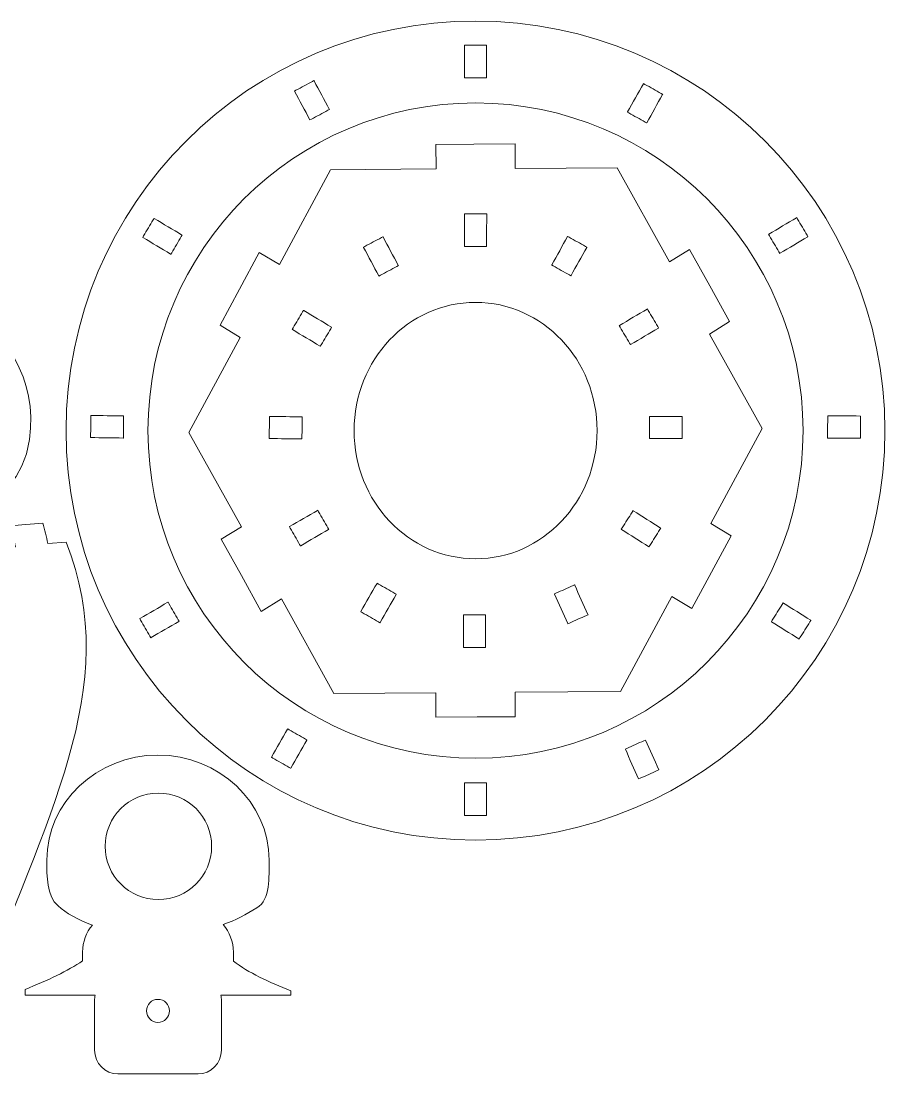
# Model space of a CAD drawing. Header units: millimetres. Extents: x -604 to -211, y 144 to 400.
# Drawn here: x -316.9 to -211.4, y 152.4 to 280.9 of the extents above; entities that cross this region are included whole.
import ezdxf

# ---------------------------------------------------------------- set-up
doc = ezdxf.new("R2010")
doc.units = ezdxf.units.MM
doc.header["$MEASUREMENT"] = 0
doc.layers.add('Layer 1', color=7, linetype='Continuous')

msp = doc.modelspace()

# ---------------------------------------------------------------- linework, layer by layer
at = {"layer": 'Layer 1', "color": 242, "lineweight": 20}
for centre, major_axis, ratio in [((-261.3887, 230.9229), (0, 50), 1), ((-261.3887, 230.9229), (0, 40), 1), ((-261.3831, 230.923), (0, 15.6544), 0.94807211)]:
    msp.add_ellipse(centre, major_axis=major_axis, ratio=ratio, dxfattribs=at)
at = {"layer": 'Layer 1', "color": 242, "lineweight": 9}
for centre, major_axis in [((-300.1196, 180.1669), (0, 6.5)), ((-300.1693, 160.0755), (0, 1.4041))]:
    msp.add_ellipse(centre, major_axis=major_axis, ratio=1, dxfattribs=at)
at = {"layer": 'Layer 1', "color": 242, "lineweight": 20}
for points, knots in [([(-260.2575, 273.9732), (-261.019, 273.977), (-261.7806, 273.9808), (-262.5422, 273.9846), (-262.5422, 273.9846), (-262.5422, 273.9846), (-262.7499, 273.9856), (-262.7499, 273.9856), (-262.7499, 273.9856), (-262.7499, 273.9856), (-262.7497, 274.015), (-262.7497, 274.015), (-262.7497, 274.015), (-262.7432, 275.3287), (-262.7367, 276.6424), (-262.7302, 277.9561), (-262.7302, 277.9561), (-262.7302, 277.9561), (-262.73, 277.9855), (-262.73, 277.9855), (-262.73, 277.9855), (-262.73, 277.9855), (-262.5223, 277.9844), (-262.5223, 277.9844), (-262.5223, 277.9844), (-261.7608, 277.9807), (-260.9992, 277.9769), (-260.2377, 277.9731), (-260.2377, 277.9731), (-260.2377, 277.9731), (-260.03, 277.9721), (-260.03, 277.9721), (-260.03, 277.9721), (-260.03, 277.9721), (-260.0301, 277.9427), (-260.0301, 277.9427), (-260.0301, 277.9427), (-260.0366, 276.629), (-260.0431, 275.3153), (-260.0497, 274.0016), (-260.0497, 274.0016), (-260.0497, 274.0016), (-260.0498, 273.9722), (-260.0498, 273.9722), (-260.0498, 273.9722), (-260.0498, 273.9722), (-260.2575, 273.9732), (-260.2575, 273.9732)], [0, 0, 0, 0, 0.07692308, 0.07692308, 0.07692308, 0.07692308, 0.15384615, 0.15384615, 0.15384615, 0.15384615, 0.23076923, 0.23076923, 0.23076923, 0.23076923, 0.30769231, 0.30769231, 0.30769231, 0.30769231, 0.38461538, 0.38461538, 0.38461538, 0.38461538, 0.46153846, 0.46153846, 0.46153846, 0.46153846, 0.53846154, 0.53846154, 0.53846154, 0.53846154, 0.61538462, 0.61538462, 0.61538462, 0.61538462, 0.69230769, 0.69230769, 0.69230769, 0.69230769, 0.76923077, 0.76923077, 0.76923077, 0.76923077, 0.84615385, 0.84615385, 0.84615385, 0.84615385, 1, 1, 1, 1]), ([(-343.0075, 270.1831), (-343.0075, 270.1831), (-339.0813, 273.6574), (-339.0813, 273.6574), (-339.0813, 273.6574), (-339.0813, 273.6574), (-336.8786, 272.0757), (-336.8786, 272.0757), (-336.8786, 272.0757), (-336.8786, 272.0757), (-335.2518, 273.5157), (-335.2518, 273.5157), (-335.2518, 273.5157), (-335.2518, 273.5157), (-332.3785, 271.5238), (-332.5494, 267.1663), (-332.5494, 267.1663), (-333.2499, 249.3225), (-313.6472, 245.2748), (-315.8772, 229.8156), (-315.8772, 229.8156), (-317.2828, 220.0714), (-327.7147, 220.3408), (-325.7465, 222.2358), (-325.7465, 222.2358), (-324.8898, 223.0605), (-323.1009, 224.7833), (-323.1009, 224.7833), (-323.1009, 224.7833), (-323.1009, 224.7833), (-323.446, 225.025), (-323.446, 225.025), (-323.446, 225.025), (-323.446, 225.025), (-325.3916, 226.3793), (-325.3916, 226.3793), (-325.3916, 226.3793), (-325.3916, 226.3793), (-327.8347, 224.1696), (-327.8347, 224.1696), (-327.8347, 224.1696), (-327.8347, 224.1696), (-330.4991, 224.2649), (-327.7131, 228.8292), (-327.7131, 228.8292), (-324.9272, 233.3936), (-325.5673, 235.1339), (-329.8539, 241.5448), (-329.8539, 241.5448), (-334.1403, 247.9556), (-340.3799, 250.9433), (-342.5549, 267.0317), (-342.5549, 267.0317), (-342.5549, 267.0317), (-340.8392, 268.5675), (-340.8392, 268.5675), (-340.8392, 268.5675), (-340.8392, 268.5675), (-343.0075, 270.1831), (-343.0075, 270.1831)], [0, 0, 0, 0, 0.0625, 0.0625, 0.0625, 0.0625, 0.125, 0.125, 0.125, 0.125, 0.1875, 0.1875, 0.1875, 0.1875, 0.25, 0.25, 0.25, 0.25, 0.3125, 0.3125, 0.3125, 0.3125, 0.375, 0.375, 0.375, 0.375, 0.4375, 0.4375, 0.4375, 0.4375, 0.5, 0.5, 0.5, 0.5, 0.5625, 0.5625, 0.5625, 0.5625, 0.625, 0.625, 0.625, 0.625, 0.6875, 0.6875, 0.6875, 0.6875, 0.75, 0.75, 0.75, 0.75, 0.8125, 0.8125, 0.8125, 0.8125, 0.875, 0.875, 0.875, 0.875, 1, 1, 1, 1]), ([(-279.416, 270.0291), (-280.0874, 269.6698), (-280.7589, 269.3104), (-281.4304, 268.9511), (-281.4304, 268.9511), (-281.4304, 268.9511), (-281.6135, 268.8531), (-281.6135, 268.8531), (-281.6135, 268.8531), (-281.6135, 268.8531), (-281.6274, 268.879), (-281.6274, 268.879), (-281.6274, 268.879), (-282.2472, 270.0373), (-282.8671, 271.1955), (-283.487, 272.3538), (-283.487, 272.3538), (-283.487, 272.3538), (-283.5009, 272.3797), (-283.5009, 272.3797), (-283.5009, 272.3797), (-283.5009, 272.3797), (-283.3178, 272.4777), (-283.3178, 272.4777), (-283.3178, 272.4777), (-282.6463, 272.8371), (-281.9748, 273.1965), (-281.3034, 273.5558), (-281.3034, 273.5558), (-281.3034, 273.5558), (-281.1203, 273.6538), (-281.1203, 273.6538), (-281.1203, 273.6538), (-281.1203, 273.6538), (-281.1064, 273.6279), (-281.1064, 273.6279), (-281.1064, 273.6279), (-280.4865, 272.4696), (-279.8666, 271.3113), (-279.2467, 270.1531), (-279.2467, 270.1531), (-279.2467, 270.1531), (-279.2329, 270.1272), (-279.2329, 270.1272), (-279.2329, 270.1272), (-279.2329, 270.1272), (-279.416, 270.0291), (-279.416, 270.0291)], [0, 0, 0, 0, 0.07692308, 0.07692308, 0.07692308, 0.07692308, 0.15384615, 0.15384615, 0.15384615, 0.15384615, 0.23076923, 0.23076923, 0.23076923, 0.23076923, 0.30769231, 0.30769231, 0.30769231, 0.30769231, 0.38461538, 0.38461538, 0.38461538, 0.38461538, 0.46153846, 0.46153846, 0.46153846, 0.46153846, 0.53846154, 0.53846154, 0.53846154, 0.53846154, 0.61538462, 0.61538462, 0.61538462, 0.61538462, 0.69230769, 0.69230769, 0.69230769, 0.69230769, 0.76923077, 0.76923077, 0.76923077, 0.76923077, 0.84615385, 0.84615385, 0.84615385, 0.84615385, 1, 1, 1, 1]), ([(-240.6719, 268.588), (-241.3354, 268.9617), (-241.999, 269.3354), (-242.6626, 269.7091), (-242.6626, 269.7091), (-242.6626, 269.7091), (-242.8436, 269.811), (-242.8436, 269.811), (-242.8436, 269.811), (-242.8436, 269.811), (-242.8291, 269.8366), (-242.8291, 269.8366), (-242.8291, 269.8366), (-242.1845, 270.9813), (-241.5399, 272.126), (-240.8952, 273.2706), (-240.8952, 273.2706), (-240.8952, 273.2706), (-240.8808, 273.2962), (-240.8808, 273.2962), (-240.8808, 273.2962), (-240.8808, 273.2962), (-240.6998, 273.1943), (-240.6998, 273.1943), (-240.6998, 273.1943), (-240.0363, 272.8206), (-239.3726, 272.4469), (-238.7091, 272.0732), (-238.7091, 272.0732), (-238.7091, 272.0732), (-238.5281, 271.9713), (-238.5281, 271.9713), (-238.5281, 271.9713), (-238.5281, 271.9713), (-238.5425, 271.9457), (-238.5425, 271.9457), (-238.5425, 271.9457), (-239.1872, 270.801), (-239.8318, 269.6563), (-240.4765, 268.5117), (-240.4765, 268.5117), (-240.4765, 268.5117), (-240.4909, 268.4861), (-240.4909, 268.4861), (-240.4909, 268.4861), (-240.4909, 268.4861), (-240.6719, 268.588), (-240.6719, 268.588)], [0, 0, 0, 0, 0.07692308, 0.07692308, 0.07692308, 0.07692308, 0.15384615, 0.15384615, 0.15384615, 0.15384615, 0.23076923, 0.23076923, 0.23076923, 0.23076923, 0.30769231, 0.30769231, 0.30769231, 0.30769231, 0.38461538, 0.38461538, 0.38461538, 0.38461538, 0.46153846, 0.46153846, 0.46153846, 0.46153846, 0.53846154, 0.53846154, 0.53846154, 0.53846154, 0.61538462, 0.61538462, 0.61538462, 0.61538462, 0.69230769, 0.69230769, 0.69230769, 0.69230769, 0.76923077, 0.76923077, 0.76923077, 0.76923077, 0.84615385, 0.84615385, 0.84615385, 0.84615385, 1, 1, 1, 1]), ([(-266.2311, 265.8555), (-266.2311, 265.8555), (-261.6061, 265.8876), (-261.6061, 265.8876), (-261.6061, 265.8876), (-261.6061, 265.8876), (-256.5481, 265.9226), (-256.5481, 265.9226)], [0, 0, 0, 0, 0.33333333, 0.33333333, 0.33333333, 0.33333333, 1, 1, 1, 1]), ([(-285.3265, 251.2), (-285.3265, 251.2), (-279.0875, 262.7729), (-279.0875, 262.7729), (-279.0875, 262.7729), (-279.0875, 262.7729), (-266.202, 262.862), (-266.202, 262.862)], [0, 0, 0, 0, 0.33333333, 0.33333333, 0.33333333, 0.33333333, 1, 1, 1, 1]), ([(-256.5563, 262.9288), (-256.5563, 262.9288), (-244.0875, 263.0151), (-244.0875, 263.0151), (-244.0875, 263.0151), (-244.0875, 263.0151), (-237.7048, 251.529), (-237.7048, 251.529)], [0, 0, 0, 0, 0.33333333, 0.33333333, 0.33333333, 0.33333333, 1, 1, 1, 1]), ([(-260.2507, 253.3902), (-261.0122, 253.394), (-261.7738, 253.3978), (-262.5354, 253.4016), (-262.5354, 253.4016), (-262.5354, 253.4016), (-262.7431, 253.4026), (-262.7431, 253.4026), (-262.7431, 253.4026), (-262.7431, 253.4026), (-262.7429, 253.432), (-262.7429, 253.432), (-262.7429, 253.432), (-262.7364, 254.7457), (-262.7299, 256.0594), (-262.7234, 257.3731), (-262.7234, 257.3731), (-262.7234, 257.3731), (-262.7232, 257.4025), (-262.7232, 257.4025), (-262.7232, 257.4025), (-262.7232, 257.4025), (-262.5155, 257.4014), (-262.5155, 257.4014), (-262.5155, 257.4014), (-261.754, 257.3977), (-260.9924, 257.3939), (-260.2309, 257.3901), (-260.2309, 257.3901), (-260.2309, 257.3901), (-260.0232, 257.3891), (-260.0232, 257.3891), (-260.0232, 257.3891), (-260.0232, 257.3891), (-260.0233, 257.3597), (-260.0233, 257.3597), (-260.0233, 257.3597), (-260.0298, 256.046), (-260.0363, 254.7323), (-260.0429, 253.4186), (-260.0429, 253.4186), (-260.0429, 253.4186), (-260.043, 253.3892), (-260.043, 253.3892), (-260.043, 253.3892), (-260.043, 253.3892), (-260.2507, 253.3902), (-260.2507, 253.3902)], [0, 0, 0, 0, 0.07692308, 0.07692308, 0.07692308, 0.07692308, 0.15384615, 0.15384615, 0.15384615, 0.15384615, 0.23076923, 0.23076923, 0.23076923, 0.23076923, 0.30769231, 0.30769231, 0.30769231, 0.30769231, 0.38461538, 0.38461538, 0.38461538, 0.38461538, 0.46153846, 0.46153846, 0.46153846, 0.46153846, 0.53846154, 0.53846154, 0.53846154, 0.53846154, 0.61538462, 0.61538462, 0.61538462, 0.61538462, 0.69230769, 0.69230769, 0.69230769, 0.69230769, 0.76923077, 0.76923077, 0.76923077, 0.76923077, 0.84615385, 0.84615385, 0.84615385, 0.84615385, 1, 1, 1, 1]), ([(-297.3258, 254.6018), (-297.7165, 253.9481), (-298.1073, 253.2944), (-298.498, 252.6407), (-298.498, 252.6407), (-298.498, 252.6407), (-298.6045, 252.4624), (-298.6045, 252.4624), (-298.6045, 252.4624), (-298.6045, 252.4624), (-298.6298, 252.4775), (-298.6298, 252.4775), (-298.6298, 252.4775), (-299.7574, 253.1515), (-300.885, 253.8255), (-302.0127, 254.4996), (-302.0127, 254.4996), (-302.0127, 254.4996), (-302.0379, 254.5146), (-302.0379, 254.5146), (-302.0379, 254.5146), (-302.0379, 254.5146), (-301.9313, 254.6929), (-301.9313, 254.6929), (-301.9313, 254.6929), (-301.5406, 255.3466), (-301.1498, 256.0003), (-300.7591, 256.654), (-300.7591, 256.654), (-300.7591, 256.654), (-300.6526, 256.8323), (-300.6526, 256.8323), (-300.6526, 256.8323), (-300.6526, 256.8323), (-300.6273, 256.8172), (-300.6273, 256.8172), (-300.6273, 256.8172), (-299.4997, 256.1432), (-298.3721, 255.4692), (-297.2445, 254.7952), (-297.2445, 254.7952), (-297.2445, 254.7952), (-297.2192, 254.7801), (-297.2192, 254.7801), (-297.2192, 254.7801), (-297.2192, 254.7801), (-297.3258, 254.6018), (-297.3258, 254.6018)], [0, 0, 0, 0, 0.07692308, 0.07692308, 0.07692308, 0.07692308, 0.15384615, 0.15384615, 0.15384615, 0.15384615, 0.23076923, 0.23076923, 0.23076923, 0.23076923, 0.30769231, 0.30769231, 0.30769231, 0.30769231, 0.38461538, 0.38461538, 0.38461538, 0.38461538, 0.46153846, 0.46153846, 0.46153846, 0.46153846, 0.53846154, 0.53846154, 0.53846154, 0.53846154, 0.61538462, 0.61538462, 0.61538462, 0.61538462, 0.69230769, 0.69230769, 0.69230769, 0.69230769, 0.76923077, 0.76923077, 0.76923077, 0.76923077, 0.84615385, 0.84615385, 0.84615385, 0.84615385, 1, 1, 1, 1]), ([(-224.3388, 252.7419), (-224.7258, 253.3978), (-225.1129, 254.0537), (-225.4999, 254.7096), (-225.4999, 254.7096), (-225.4999, 254.7096), (-225.6054, 254.8885), (-225.6054, 254.8885), (-225.6054, 254.8885), (-225.6054, 254.8885), (-225.5801, 254.9034), (-225.5801, 254.9034), (-225.5801, 254.9034), (-224.4486, 255.571), (-223.3172, 256.2386), (-222.1858, 256.9062), (-222.1858, 256.9062), (-222.1858, 256.9062), (-222.1604, 256.9212), (-222.1604, 256.9212), (-222.1604, 256.9212), (-222.1604, 256.9212), (-222.0549, 256.7423), (-222.0549, 256.7423), (-222.0549, 256.7423), (-221.6679, 256.0864), (-221.2809, 255.4304), (-220.8939, 254.7746), (-220.8939, 254.7746), (-220.8939, 254.7746), (-220.7883, 254.5957), (-220.7883, 254.5957), (-220.7883, 254.5957), (-220.7883, 254.5957), (-220.8136, 254.5807), (-220.8136, 254.5807), (-220.8136, 254.5807), (-221.9451, 253.9131), (-223.0765, 253.2455), (-224.208, 252.5779), (-224.208, 252.5779), (-224.208, 252.5779), (-224.2333, 252.563), (-224.2333, 252.563), (-224.2333, 252.563), (-224.2333, 252.563), (-224.3388, 252.7419), (-224.3388, 252.7419)], [0, 0, 0, 0, 0.07692308, 0.07692308, 0.07692308, 0.07692308, 0.15384615, 0.15384615, 0.15384615, 0.15384615, 0.23076923, 0.23076923, 0.23076923, 0.23076923, 0.30769231, 0.30769231, 0.30769231, 0.30769231, 0.38461538, 0.38461538, 0.38461538, 0.38461538, 0.46153846, 0.46153846, 0.46153846, 0.46153846, 0.53846154, 0.53846154, 0.53846154, 0.53846154, 0.61538462, 0.61538462, 0.61538462, 0.61538462, 0.69230769, 0.69230769, 0.69230769, 0.69230769, 0.76923077, 0.76923077, 0.76923077, 0.76923077, 0.84615385, 0.84615385, 0.84615385, 0.84615385, 1, 1, 1, 1]), ([(-270.9959, 250.9622), (-271.6673, 250.6029), (-272.3388, 250.2435), (-273.0103, 249.8842), (-273.0103, 249.8842), (-273.0103, 249.8842), (-273.1934, 249.7862), (-273.1934, 249.7862), (-273.1934, 249.7862), (-273.1934, 249.7862), (-273.2073, 249.8121), (-273.2073, 249.8121), (-273.2073, 249.8121), (-273.8271, 250.9704), (-274.447, 252.1286), (-275.0669, 253.2869), (-275.0669, 253.2869), (-275.0669, 253.2869), (-275.0808, 253.3128), (-275.0808, 253.3128), (-275.0808, 253.3128), (-275.0808, 253.3128), (-274.8977, 253.4108), (-274.8977, 253.4108), (-274.8977, 253.4108), (-274.2262, 253.7702), (-273.5547, 254.1296), (-272.8833, 254.4889), (-272.8833, 254.4889), (-272.8833, 254.4889), (-272.7002, 254.5869), (-272.7002, 254.5869), (-272.7002, 254.5869), (-272.7002, 254.5869), (-272.6863, 254.561), (-272.6863, 254.561), (-272.6863, 254.561), (-272.0664, 253.4027), (-271.4465, 252.2444), (-270.8266, 251.0862), (-270.8266, 251.0862), (-270.8266, 251.0862), (-270.8128, 251.0603), (-270.8128, 251.0603), (-270.8128, 251.0603), (-270.8128, 251.0603), (-270.9959, 250.9622), (-270.9959, 250.9622)], [0, 0, 0, 0, 0.07692308, 0.07692308, 0.07692308, 0.07692308, 0.15384615, 0.15384615, 0.15384615, 0.15384615, 0.23076923, 0.23076923, 0.23076923, 0.23076923, 0.30769231, 0.30769231, 0.30769231, 0.30769231, 0.38461538, 0.38461538, 0.38461538, 0.38461538, 0.46153846, 0.46153846, 0.46153846, 0.46153846, 0.53846154, 0.53846154, 0.53846154, 0.53846154, 0.61538462, 0.61538462, 0.61538462, 0.61538462, 0.69230769, 0.69230769, 0.69230769, 0.69230769, 0.76923077, 0.76923077, 0.76923077, 0.76923077, 0.84615385, 0.84615385, 0.84615385, 0.84615385, 1, 1, 1, 1]), ([(-249.9231, 249.9227), (-250.5866, 250.2964), (-251.2502, 250.6701), (-251.9138, 251.0438), (-251.9138, 251.0438), (-251.9138, 251.0438), (-252.0948, 251.1457), (-252.0948, 251.1457), (-252.0948, 251.1457), (-252.0948, 251.1457), (-252.0803, 251.1713), (-252.0803, 251.1713), (-252.0803, 251.1713), (-251.4357, 252.316), (-250.7911, 253.4607), (-250.1464, 254.6053), (-250.1464, 254.6053), (-250.1464, 254.6053), (-250.132, 254.6309), (-250.132, 254.6309), (-250.132, 254.6309), (-250.132, 254.6309), (-249.951, 254.529), (-249.951, 254.529), (-249.951, 254.529), (-249.2875, 254.1553), (-248.6238, 253.7816), (-247.9603, 253.4079), (-247.9603, 253.4079), (-247.9603, 253.4079), (-247.7793, 253.306), (-247.7793, 253.306), (-247.7793, 253.306), (-247.7793, 253.306), (-247.7937, 253.2804), (-247.7937, 253.2804), (-247.7937, 253.2804), (-248.4384, 252.1357), (-249.083, 250.991), (-249.7277, 249.8464), (-249.7277, 249.8464), (-249.7277, 249.8464), (-249.7421, 249.8208), (-249.7421, 249.8208), (-249.7421, 249.8208), (-249.7421, 249.8208), (-249.9231, 249.9227), (-249.9231, 249.9227)], [0, 0, 0, 0, 0.07692308, 0.07692308, 0.07692308, 0.07692308, 0.15384615, 0.15384615, 0.15384615, 0.15384615, 0.23076923, 0.23076923, 0.23076923, 0.23076923, 0.30769231, 0.30769231, 0.30769231, 0.30769231, 0.38461538, 0.38461538, 0.38461538, 0.38461538, 0.46153846, 0.46153846, 0.46153846, 0.46153846, 0.53846154, 0.53846154, 0.53846154, 0.53846154, 0.61538462, 0.61538462, 0.61538462, 0.61538462, 0.69230769, 0.69230769, 0.69230769, 0.69230769, 0.76923077, 0.76923077, 0.76923077, 0.76923077, 0.84615385, 0.84615385, 0.84615385, 0.84615385, 1, 1, 1, 1]), ([(-292.5876, 243.7875), (-292.5876, 243.7875), (-290.2053, 248.2066), (-290.2053, 248.2066), (-290.2053, 248.2066), (-290.2053, 248.2066), (-287.7937, 252.6799), (-287.7937, 252.6799)], [0, 0, 0, 0, 0.33333333, 0.33333333, 0.33333333, 0.33333333, 1, 1, 1, 1]), ([(-235.2563, 253.0428), (-235.2563, 253.0428), (-232.7896, 248.6039), (-232.7896, 248.6039), (-232.7896, 248.6039), (-232.7896, 248.6039), (-230.3579, 244.228), (-230.3579, 244.228)], [0, 0, 0, 0, 0.33333333, 0.33333333, 0.33333333, 0.33333333, 1, 1, 1, 1]), ([(-279.0666, 243.3599), (-279.4573, 242.7062), (-279.8481, 242.0525), (-280.2388, 241.3988), (-280.2388, 241.3988), (-280.2388, 241.3988), (-280.3453, 241.2205), (-280.3453, 241.2205), (-280.3453, 241.2205), (-280.3453, 241.2205), (-280.3706, 241.2356), (-280.3706, 241.2356), (-280.3706, 241.2356), (-281.4982, 241.9096), (-282.6258, 242.5836), (-283.7535, 243.2577), (-283.7535, 243.2577), (-283.7535, 243.2577), (-283.7787, 243.2727), (-283.7787, 243.2727), (-283.7787, 243.2727), (-283.7787, 243.2727), (-283.6721, 243.451), (-283.6721, 243.451), (-283.6721, 243.451), (-283.2814, 244.1047), (-282.8906, 244.7584), (-282.4999, 245.4121), (-282.4999, 245.4121), (-282.4999, 245.4121), (-282.3934, 245.5904), (-282.3934, 245.5904), (-282.3934, 245.5904), (-282.3934, 245.5904), (-282.3681, 245.5753), (-282.3681, 245.5753), (-282.3681, 245.5753), (-281.2405, 244.9013), (-280.1129, 244.2273), (-278.9853, 243.5533), (-278.9853, 243.5533), (-278.9853, 243.5533), (-278.96, 243.5382), (-278.96, 243.5382), (-278.96, 243.5382), (-278.96, 243.5382), (-279.0666, 243.3599), (-279.0666, 243.3599)], [0, 0, 0, 0, 0.07692308, 0.07692308, 0.07692308, 0.07692308, 0.15384615, 0.15384615, 0.15384615, 0.15384615, 0.23076923, 0.23076923, 0.23076923, 0.23076923, 0.30769231, 0.30769231, 0.30769231, 0.30769231, 0.38461538, 0.38461538, 0.38461538, 0.38461538, 0.46153846, 0.46153846, 0.46153846, 0.46153846, 0.53846154, 0.53846154, 0.53846154, 0.53846154, 0.61538462, 0.61538462, 0.61538462, 0.61538462, 0.69230769, 0.69230769, 0.69230769, 0.69230769, 0.76923077, 0.76923077, 0.76923077, 0.76923077, 0.84615385, 0.84615385, 0.84615385, 0.84615385, 1, 1, 1, 1]), ([(-242.5752, 241.5966), (-242.9622, 242.2525), (-243.3493, 242.9084), (-243.7363, 243.5643), (-243.7363, 243.5643), (-243.7363, 243.5643), (-243.8418, 243.7432), (-243.8418, 243.7432), (-243.8418, 243.7432), (-243.8418, 243.7432), (-243.8165, 243.7581), (-243.8165, 243.7581), (-243.8165, 243.7581), (-242.685, 244.4257), (-241.5536, 245.0933), (-240.4222, 245.7609), (-240.4222, 245.7609), (-240.4222, 245.7609), (-240.3968, 245.7759), (-240.3968, 245.7759), (-240.3968, 245.7759), (-240.3968, 245.7759), (-240.2913, 245.597), (-240.2913, 245.597), (-240.2913, 245.597), (-239.9043, 244.9411), (-239.5173, 244.2851), (-239.1303, 243.6293), (-239.1303, 243.6293), (-239.1303, 243.6293), (-239.0247, 243.4504), (-239.0247, 243.4504), (-239.0247, 243.4504), (-239.0247, 243.4504), (-239.05, 243.4354), (-239.05, 243.4354), (-239.05, 243.4354), (-240.1815, 242.7678), (-241.3129, 242.1002), (-242.4444, 241.4326), (-242.4444, 241.4326), (-242.4444, 241.4326), (-242.4697, 241.4177), (-242.4697, 241.4177), (-242.4697, 241.4177), (-242.4697, 241.4177), (-242.5752, 241.5966), (-242.5752, 241.5966)], [0, 0, 0, 0, 0.07692308, 0.07692308, 0.07692308, 0.07692308, 0.15384615, 0.15384615, 0.15384615, 0.15384615, 0.23076923, 0.23076923, 0.23076923, 0.23076923, 0.30769231, 0.30769231, 0.30769231, 0.30769231, 0.38461538, 0.38461538, 0.38461538, 0.38461538, 0.46153846, 0.46153846, 0.46153846, 0.46153846, 0.53846154, 0.53846154, 0.53846154, 0.53846154, 0.61538462, 0.61538462, 0.61538462, 0.61538462, 0.69230769, 0.69230769, 0.69230769, 0.69230769, 0.76923077, 0.76923077, 0.76923077, 0.76923077, 0.84615385, 0.84615385, 0.84615385, 0.84615385, 1, 1, 1, 1]), ([(-289.9889, 219.1639), (-289.9889, 219.1639), (-296.3887, 230.6808), (-296.3887, 230.6808), (-296.3887, 230.6808), (-296.3887, 230.6808), (-290.1204, 242.3078), (-290.1204, 242.3078)], [0, 0, 0, 0, 0.33333333, 0.33333333, 0.33333333, 0.33333333, 1, 1, 1, 1]), ([(-232.8065, 242.7143), (-232.8065, 242.7143), (-226.3887, 231.1652), (-226.3887, 231.1652), (-226.3887, 231.1652), (-226.3887, 231.1652), (-232.6459, 219.5586), (-232.6459, 219.5586)], [0, 0, 0, 0, 0.33333333, 0.33333333, 0.33333333, 0.33333333, 1, 1, 1, 1]), ([(-304.3649, 232.5063), (-304.3756, 231.7448), (-304.3863, 230.9832), (-304.397, 230.2218), (-304.397, 230.2218), (-304.397, 230.2218), (-304.3999, 230.0141), (-304.3999, 230.0141), (-304.3999, 230.0141), (-304.3999, 230.0141), (-304.4293, 230.0145), (-304.4293, 230.0145), (-304.4293, 230.0145), (-305.7429, 230.0329), (-307.0565, 230.0514), (-308.3701, 230.0698), (-308.3701, 230.0698), (-308.3701, 230.0698), (-308.3995, 230.0702), (-308.3995, 230.0702), (-308.3995, 230.0702), (-308.3995, 230.0702), (-308.3965, 230.2779), (-308.3965, 230.2779), (-308.3965, 230.2779), (-308.3859, 231.0394), (-308.3752, 231.8009), (-308.3645, 232.5624), (-308.3645, 232.5624), (-308.3645, 232.5624), (-308.3616, 232.7701), (-308.3616, 232.7701), (-308.3616, 232.7701), (-308.3616, 232.7701), (-308.3322, 232.7697), (-308.3322, 232.7697), (-308.3322, 232.7697), (-307.0186, 232.7512), (-305.705, 232.7328), (-304.3914, 232.7143), (-304.3914, 232.7143), (-304.3914, 232.7143), (-304.362, 232.7139), (-304.362, 232.7139), (-304.362, 232.7139), (-304.362, 232.7139), (-304.3649, 232.5063), (-304.3649, 232.5063)], [0, 0, 0, 0, 0.07692308, 0.07692308, 0.07692308, 0.07692308, 0.15384615, 0.15384615, 0.15384615, 0.15384615, 0.23076923, 0.23076923, 0.23076923, 0.23076923, 0.30769231, 0.30769231, 0.30769231, 0.30769231, 0.38461538, 0.38461538, 0.38461538, 0.38461538, 0.46153846, 0.46153846, 0.46153846, 0.46153846, 0.53846154, 0.53846154, 0.53846154, 0.53846154, 0.61538462, 0.61538462, 0.61538462, 0.61538462, 0.69230769, 0.69230769, 0.69230769, 0.69230769, 0.76923077, 0.76923077, 0.76923077, 0.76923077, 0.84615385, 0.84615385, 0.84615385, 0.84615385, 1, 1, 1, 1]), ([(-218.3888, 230.222), (-218.3865, 230.9835), (-218.3842, 231.7452), (-218.3819, 232.5067), (-218.3819, 232.5067), (-218.3819, 232.5067), (-218.3812, 232.7144), (-218.3812, 232.7144), (-218.3812, 232.7144), (-218.3812, 232.7144), (-218.3518, 232.7143), (-218.3518, 232.7143), (-218.3518, 232.7143), (-217.0381, 232.7103), (-215.7244, 232.7064), (-214.4107, 232.7024), (-214.4107, 232.7024), (-214.4107, 232.7024), (-214.3813, 232.7023), (-214.3813, 232.7023), (-214.3813, 232.7023), (-214.3813, 232.7023), (-214.382, 232.4946), (-214.382, 232.4946), (-214.382, 232.4946), (-214.3843, 231.7331), (-214.3866, 230.9715), (-214.3889, 230.2099), (-214.3889, 230.2099), (-214.3889, 230.2099), (-214.3895, 230.0022), (-214.3895, 230.0022), (-214.3895, 230.0022), (-214.3895, 230.0022), (-214.4189, 230.0023), (-214.4189, 230.0023), (-214.4189, 230.0023), (-215.7326, 230.0063), (-217.0463, 230.0102), (-218.36, 230.0142), (-218.36, 230.0142), (-218.36, 230.0142), (-218.3894, 230.0143), (-218.3894, 230.0143), (-218.3894, 230.0143), (-218.3894, 230.0143), (-218.3888, 230.222), (-218.3888, 230.222)], [0, 0, 0, 0, 0.07692308, 0.07692308, 0.07692308, 0.07692308, 0.15384615, 0.15384615, 0.15384615, 0.15384615, 0.23076923, 0.23076923, 0.23076923, 0.23076923, 0.30769231, 0.30769231, 0.30769231, 0.30769231, 0.38461538, 0.38461538, 0.38461538, 0.38461538, 0.46153846, 0.46153846, 0.46153846, 0.46153846, 0.53846154, 0.53846154, 0.53846154, 0.53846154, 0.61538462, 0.61538462, 0.61538462, 0.61538462, 0.69230769, 0.69230769, 0.69230769, 0.69230769, 0.76923077, 0.76923077, 0.76923077, 0.76923077, 0.84615385, 0.84615385, 0.84615385, 0.84615385, 1, 1, 1, 1]), ([(-282.5536, 232.3893), (-282.5643, 231.6278), (-282.575, 230.8662), (-282.5857, 230.1048), (-282.5857, 230.1048), (-282.5857, 230.1048), (-282.5886, 229.8971), (-282.5886, 229.8971), (-282.5886, 229.8971), (-282.5886, 229.8971), (-282.618, 229.8975), (-282.618, 229.8975), (-282.618, 229.8975), (-283.9316, 229.9159), (-285.2452, 229.9344), (-286.5588, 229.9528), (-286.5588, 229.9528), (-286.5588, 229.9528), (-286.5882, 229.9532), (-286.5882, 229.9532), (-286.5882, 229.9532), (-286.5882, 229.9532), (-286.5852, 230.1609), (-286.5852, 230.1609), (-286.5852, 230.1609), (-286.5746, 230.9224), (-286.5639, 231.6839), (-286.5532, 232.4454), (-286.5532, 232.4454), (-286.5532, 232.4454), (-286.5503, 232.6531), (-286.5503, 232.6531), (-286.5503, 232.6531), (-286.5503, 232.6531), (-286.5209, 232.6527), (-286.5209, 232.6527), (-286.5209, 232.6527), (-285.2073, 232.6342), (-283.8937, 232.6158), (-282.5801, 232.5973), (-282.5801, 232.5973), (-282.5801, 232.5973), (-282.5507, 232.5969), (-282.5507, 232.5969), (-282.5507, 232.5969), (-282.5507, 232.5969), (-282.5536, 232.3893), (-282.5536, 232.3893)], [0, 0, 0, 0, 0.07692308, 0.07692308, 0.07692308, 0.07692308, 0.15384615, 0.15384615, 0.15384615, 0.15384615, 0.23076923, 0.23076923, 0.23076923, 0.23076923, 0.30769231, 0.30769231, 0.30769231, 0.30769231, 0.38461538, 0.38461538, 0.38461538, 0.38461538, 0.46153846, 0.46153846, 0.46153846, 0.46153846, 0.53846154, 0.53846154, 0.53846154, 0.53846154, 0.61538462, 0.61538462, 0.61538462, 0.61538462, 0.69230769, 0.69230769, 0.69230769, 0.69230769, 0.76923077, 0.76923077, 0.76923077, 0.76923077, 0.84615385, 0.84615385, 0.84615385, 0.84615385, 1, 1, 1, 1]), ([(-240.1585, 230.166), (-240.1562, 230.9275), (-240.1539, 231.6892), (-240.1516, 232.4507), (-240.1516, 232.4507), (-240.1516, 232.4507), (-240.1509, 232.6584), (-240.1509, 232.6584), (-240.1509, 232.6584), (-240.1509, 232.6584), (-240.1215, 232.6583), (-240.1215, 232.6583), (-240.1215, 232.6583), (-238.8078, 232.6543), (-237.4941, 232.6504), (-236.1804, 232.6464), (-236.1804, 232.6464), (-236.1804, 232.6464), (-236.151, 232.6463), (-236.151, 232.6463), (-236.151, 232.6463), (-236.151, 232.6463), (-236.1517, 232.4386), (-236.1517, 232.4386), (-236.1517, 232.4386), (-236.154, 231.6771), (-236.1563, 230.9155), (-236.1586, 230.1539), (-236.1586, 230.1539), (-236.1586, 230.1539), (-236.1592, 229.9462), (-236.1592, 229.9462), (-236.1592, 229.9462), (-236.1592, 229.9462), (-236.1886, 229.9463), (-236.1886, 229.9463), (-236.1886, 229.9463), (-237.5023, 229.9503), (-238.816, 229.9542), (-240.1297, 229.9582), (-240.1297, 229.9582), (-240.1297, 229.9582), (-240.1591, 229.9583), (-240.1591, 229.9583), (-240.1591, 229.9583), (-240.1591, 229.9583), (-240.1585, 230.166), (-240.1585, 230.166)], [0, 0, 0, 0, 0.07692308, 0.07692308, 0.07692308, 0.07692308, 0.15384615, 0.15384615, 0.15384615, 0.15384615, 0.23076923, 0.23076923, 0.23076923, 0.23076923, 0.30769231, 0.30769231, 0.30769231, 0.30769231, 0.38461538, 0.38461538, 0.38461538, 0.38461538, 0.46153846, 0.46153846, 0.46153846, 0.46153846, 0.53846154, 0.53846154, 0.53846154, 0.53846154, 0.61538462, 0.61538462, 0.61538462, 0.61538462, 0.69230769, 0.69230769, 0.69230769, 0.69230769, 0.76923077, 0.76923077, 0.76923077, 0.76923077, 0.84615385, 0.84615385, 0.84615385, 0.84615385, 1, 1, 1, 1]), ([(-280.5553, 221.016), (-280.1728, 220.3574), (-279.7903, 219.6988), (-279.4079, 219.0403), (-279.4079, 219.0403), (-279.4079, 219.0403), (-279.3036, 218.8607), (-279.3036, 218.8607), (-279.3036, 218.8607), (-279.3036, 218.8607), (-279.329, 218.8459), (-279.329, 218.8459), (-279.329, 218.8459), (-280.465, 218.1862), (-281.601, 217.5264), (-282.7371, 216.8666), (-282.7371, 216.8666), (-282.7371, 216.8666), (-282.7625, 216.8519), (-282.7625, 216.8519), (-282.7625, 216.8519), (-282.7625, 216.8519), (-282.8668, 217.0315), (-282.8668, 217.0315), (-282.8668, 217.0315), (-283.2492, 217.69), (-283.6317, 218.3486), (-284.0142, 219.0071), (-284.0142, 219.0071), (-284.0142, 219.0071), (-284.1185, 219.1867), (-284.1185, 219.1867), (-284.1185, 219.1867), (-284.1185, 219.1867), (-284.0931, 219.2015), (-284.0931, 219.2015), (-284.0931, 219.2015), (-282.9571, 219.8613), (-281.821, 220.5211), (-280.685, 221.1808), (-280.685, 221.1808), (-280.685, 221.1808), (-280.6596, 221.1956), (-280.6596, 221.1956), (-280.6596, 221.1956), (-280.6596, 221.1956), (-280.5553, 221.016), (-280.5553, 221.016)], [0, 0, 0, 0, 0.07692308, 0.07692308, 0.07692308, 0.07692308, 0.15384615, 0.15384615, 0.15384615, 0.15384615, 0.23076923, 0.23076923, 0.23076923, 0.23076923, 0.30769231, 0.30769231, 0.30769231, 0.30769231, 0.38461538, 0.38461538, 0.38461538, 0.38461538, 0.46153846, 0.46153846, 0.46153846, 0.46153846, 0.53846154, 0.53846154, 0.53846154, 0.53846154, 0.61538462, 0.61538462, 0.61538462, 0.61538462, 0.69230769, 0.69230769, 0.69230769, 0.69230769, 0.76923077, 0.76923077, 0.76923077, 0.76923077, 0.84615385, 0.84615385, 0.84615385, 0.84615385, 1, 1, 1, 1]), ([(-243.4777, 219.0433), (-243.0707, 219.6869), (-242.6636, 220.3306), (-242.2566, 220.9742), (-242.2566, 220.9742), (-242.2566, 220.9742), (-242.1455, 221.1498), (-242.1455, 221.1498), (-242.1455, 221.1498), (-242.1455, 221.1498), (-242.1207, 221.134), (-242.1207, 221.134), (-242.1207, 221.134), (-241.0104, 220.4319), (-239.9001, 219.7297), (-238.7898, 219.0275), (-238.7898, 219.0275), (-238.7898, 219.0275), (-238.7649, 219.0118), (-238.7649, 219.0118), (-238.7649, 219.0118), (-238.7649, 219.0118), (-238.876, 218.8362), (-238.876, 218.8362), (-238.876, 218.8362), (-239.283, 218.1926), (-239.6901, 217.5489), (-240.0971, 216.9053), (-240.0971, 216.9053), (-240.0971, 216.9053), (-240.2082, 216.7297), (-240.2082, 216.7297), (-240.2082, 216.7297), (-240.2082, 216.7297), (-240.233, 216.7454), (-240.233, 216.7454), (-240.233, 216.7454), (-241.3433, 217.4476), (-242.4536, 218.1498), (-243.5639, 218.852), (-243.5639, 218.852), (-243.5639, 218.852), (-243.5888, 218.8677), (-243.5888, 218.8677), (-243.5888, 218.8677), (-243.5888, 218.8677), (-243.4777, 219.0433), (-243.4777, 219.0433)], [0, 0, 0, 0, 0.07692308, 0.07692308, 0.07692308, 0.07692308, 0.15384615, 0.15384615, 0.15384615, 0.15384615, 0.23076923, 0.23076923, 0.23076923, 0.23076923, 0.30769231, 0.30769231, 0.30769231, 0.30769231, 0.38461538, 0.38461538, 0.38461538, 0.38461538, 0.46153846, 0.46153846, 0.46153846, 0.46153846, 0.53846154, 0.53846154, 0.53846154, 0.53846154, 0.61538462, 0.61538462, 0.61538462, 0.61538462, 0.69230769, 0.69230769, 0.69230769, 0.69230769, 0.76923077, 0.76923077, 0.76923077, 0.76923077, 0.84615385, 0.84615385, 0.84615385, 0.84615385, 1, 1, 1, 1]), ([(-287.5479, 208.8513), (-287.5479, 208.8513), (-289.9878, 213.242), (-289.9878, 213.242), (-289.9878, 213.242), (-289.9878, 213.242), (-292.4374, 217.6501), (-292.4374, 217.6501)], [0, 0, 0, 0, 0.33333333, 0.33333333, 0.33333333, 0.33333333, 1, 1, 1, 1]), ([(-230.1787, 218.079), (-230.1787, 218.079), (-232.5721, 213.6393), (-232.5721, 213.6393), (-232.5721, 213.6393), (-232.5721, 213.6393), (-234.9654, 209.2001), (-234.9654, 209.2001)], [0, 0, 0, 0, 0.33333333, 0.33333333, 0.33333333, 0.33333333, 1, 1, 1, 1]), ([(-273.2261, 212.177), (-272.5659, 211.7975), (-271.9055, 211.418), (-271.2452, 211.0386), (-271.2452, 211.0386), (-271.2452, 211.0386), (-271.0651, 210.9351), (-271.0651, 210.9351), (-271.0651, 210.9351), (-271.0651, 210.9351), (-271.0798, 210.9096), (-271.0798, 210.9096), (-271.0798, 210.9096), (-271.7343, 209.7706), (-272.3889, 208.6316), (-273.0434, 207.4925), (-273.0434, 207.4925), (-273.0434, 207.4925), (-273.0581, 207.467), (-273.0581, 207.467), (-273.0581, 207.467), (-273.0581, 207.467), (-273.2382, 207.5705), (-273.2382, 207.5705), (-273.2382, 207.5705), (-273.8985, 207.95), (-274.5588, 208.3294), (-275.2191, 208.7089), (-275.2191, 208.7089), (-275.2191, 208.7089), (-275.3992, 208.8124), (-275.3992, 208.8124), (-275.3992, 208.8124), (-275.3992, 208.8124), (-275.3845, 208.8379), (-275.3845, 208.8379), (-275.3845, 208.8379), (-274.73, 209.9769), (-274.0754, 211.1159), (-273.4209, 212.255), (-273.4209, 212.255), (-273.4209, 212.255), (-273.4062, 212.2804), (-273.4062, 212.2804), (-273.4062, 212.2804), (-273.4062, 212.2804), (-273.2261, 212.177), (-273.2261, 212.177)], [0, 0, 0, 0, 0.07692308, 0.07692308, 0.07692308, 0.07692308, 0.15384615, 0.15384615, 0.15384615, 0.15384615, 0.23076923, 0.23076923, 0.23076923, 0.23076923, 0.30769231, 0.30769231, 0.30769231, 0.30769231, 0.38461538, 0.38461538, 0.38461538, 0.38461538, 0.46153846, 0.46153846, 0.46153846, 0.46153846, 0.53846154, 0.53846154, 0.53846154, 0.53846154, 0.61538462, 0.61538462, 0.61538462, 0.61538462, 0.69230769, 0.69230769, 0.69230769, 0.69230769, 0.76923077, 0.76923077, 0.76923077, 0.76923077, 0.84615385, 0.84615385, 0.84615385, 0.84615385, 1, 1, 1, 1]), ([(-251.5648, 211.0651), (-250.87, 211.3769), (-250.1751, 211.6888), (-249.4804, 212.0006), (-249.4804, 212.0006), (-249.4804, 212.0006), (-249.2909, 212.0857), (-249.2909, 212.0857), (-249.2909, 212.0857), (-249.2909, 212.0857), (-249.2789, 212.0589), (-249.2789, 212.0589), (-249.2789, 212.0589), (-248.7409, 210.8604), (-248.203, 209.6618), (-247.665, 208.4633), (-247.665, 208.4633), (-247.665, 208.4633), (-247.653, 208.4365), (-247.653, 208.4365), (-247.653, 208.4365), (-247.653, 208.4365), (-247.8425, 208.3514), (-247.8425, 208.3514), (-247.8425, 208.3514), (-248.5372, 208.0396), (-249.2321, 207.7277), (-249.9268, 207.4159), (-249.9268, 207.4159), (-249.9268, 207.4159), (-250.1163, 207.3308), (-250.1163, 207.3308), (-250.1163, 207.3308), (-250.1163, 207.3308), (-250.1284, 207.3577), (-250.1284, 207.3577), (-250.1284, 207.3577), (-250.6663, 208.5562), (-251.2043, 209.7547), (-251.7422, 210.9532), (-251.7422, 210.9532), (-251.7422, 210.9532), (-251.7542, 210.98), (-251.7542, 210.98), (-251.7542, 210.98), (-251.7542, 210.98), (-251.5648, 211.0651), (-251.5648, 211.0651)], [0, 0, 0, 0, 0.07692308, 0.07692308, 0.07692308, 0.07692308, 0.15384615, 0.15384615, 0.15384615, 0.15384615, 0.23076923, 0.23076923, 0.23076923, 0.23076923, 0.30769231, 0.30769231, 0.30769231, 0.30769231, 0.38461538, 0.38461538, 0.38461538, 0.38461538, 0.46153846, 0.46153846, 0.46153846, 0.46153846, 0.53846154, 0.53846154, 0.53846154, 0.53846154, 0.61538462, 0.61538462, 0.61538462, 0.61538462, 0.69230769, 0.69230769, 0.69230769, 0.69230769, 0.76923077, 0.76923077, 0.76923077, 0.76923077, 0.84615385, 0.84615385, 0.84615385, 0.84615385, 1, 1, 1, 1]), ([(-298.84, 209.792), (-298.4575, 209.1334), (-298.075, 208.4748), (-297.6926, 207.8163), (-297.6926, 207.8163), (-297.6926, 207.8163), (-297.5883, 207.6367), (-297.5883, 207.6367), (-297.5883, 207.6367), (-297.5883, 207.6367), (-297.6137, 207.6219), (-297.6137, 207.6219), (-297.6137, 207.6219), (-298.7497, 206.9622), (-299.8857, 206.3024), (-301.0218, 205.6426), (-301.0218, 205.6426), (-301.0218, 205.6426), (-301.0472, 205.6279), (-301.0472, 205.6279), (-301.0472, 205.6279), (-301.0472, 205.6279), (-301.1515, 205.8075), (-301.1515, 205.8075), (-301.1515, 205.8075), (-301.5339, 206.466), (-301.9164, 207.1246), (-302.2989, 207.7831), (-302.2989, 207.7831), (-302.2989, 207.7831), (-302.4032, 207.9627), (-302.4032, 207.9627), (-302.4032, 207.9627), (-302.4032, 207.9627), (-302.3778, 207.9775), (-302.3778, 207.9775), (-302.3778, 207.9775), (-301.2418, 208.6373), (-300.1057, 209.2971), (-298.9697, 209.9568), (-298.9697, 209.9568), (-298.9697, 209.9568), (-298.9443, 209.9716), (-298.9443, 209.9716), (-298.9443, 209.9716), (-298.9443, 209.9716), (-298.84, 209.792), (-298.84, 209.792)], [0, 0, 0, 0, 0.07692308, 0.07692308, 0.07692308, 0.07692308, 0.15384615, 0.15384615, 0.15384615, 0.15384615, 0.23076923, 0.23076923, 0.23076923, 0.23076923, 0.30769231, 0.30769231, 0.30769231, 0.30769231, 0.38461538, 0.38461538, 0.38461538, 0.38461538, 0.46153846, 0.46153846, 0.46153846, 0.46153846, 0.53846154, 0.53846154, 0.53846154, 0.53846154, 0.61538462, 0.61538462, 0.61538462, 0.61538462, 0.69230769, 0.69230769, 0.69230769, 0.69230769, 0.76923077, 0.76923077, 0.76923077, 0.76923077, 0.84615385, 0.84615385, 0.84615385, 0.84615385, 1, 1, 1, 1]), ([(-266.2311, 198.917), (-266.2311, 198.917), (-278.6899, 198.8308), (-278.6899, 198.8308), (-278.6899, 198.8308), (-278.6899, 198.8308), (-285.0993, 210.3651), (-285.0993, 210.3651)], [0, 0, 0, 0, 0.33333333, 0.33333333, 0.33333333, 0.33333333, 1, 1, 1, 1]), ([(-237.4326, 210.6798), (-237.4326, 210.6798), (-243.6899, 199.0731), (-243.6899, 199.0731), (-243.6899, 199.0731), (-243.6899, 199.0731), (-256.5641, 198.984), (-256.5641, 198.984)], [0, 0, 0, 0, 0.33333333, 0.33333333, 0.33333333, 0.33333333, 1, 1, 1, 1]), ([(-225.1469, 207.7783), (-224.7399, 208.4219), (-224.3328, 209.0656), (-223.9258, 209.7092), (-223.9258, 209.7092), (-223.9258, 209.7092), (-223.8147, 209.8848), (-223.8147, 209.8848), (-223.8147, 209.8848), (-223.8147, 209.8848), (-223.7899, 209.869), (-223.7899, 209.869), (-223.7899, 209.869), (-222.6796, 209.1669), (-221.5693, 208.4647), (-220.459, 207.7625), (-220.459, 207.7625), (-220.459, 207.7625), (-220.4341, 207.7468), (-220.4341, 207.7468), (-220.4341, 207.7468), (-220.4341, 207.7468), (-220.5452, 207.5712), (-220.5452, 207.5712), (-220.5452, 207.5712), (-220.9522, 206.9276), (-221.3593, 206.2839), (-221.7663, 205.6403), (-221.7663, 205.6403), (-221.7663, 205.6403), (-221.8774, 205.4647), (-221.8774, 205.4647), (-221.8774, 205.4647), (-221.8774, 205.4647), (-221.9022, 205.4804), (-221.9022, 205.4804), (-221.9022, 205.4804), (-223.0125, 206.1826), (-224.1228, 206.8848), (-225.2331, 207.587), (-225.2331, 207.587), (-225.2331, 207.587), (-225.258, 207.6027), (-225.258, 207.6027), (-225.258, 207.6027), (-225.258, 207.6027), (-225.1469, 207.7783), (-225.1469, 207.7783)], [0, 0, 0, 0, 0.07692308, 0.07692308, 0.07692308, 0.07692308, 0.15384615, 0.15384615, 0.15384615, 0.15384615, 0.23076923, 0.23076923, 0.23076923, 0.23076923, 0.30769231, 0.30769231, 0.30769231, 0.30769231, 0.38461538, 0.38461538, 0.38461538, 0.38461538, 0.46153846, 0.46153846, 0.46153846, 0.46153846, 0.53846154, 0.53846154, 0.53846154, 0.53846154, 0.61538462, 0.61538462, 0.61538462, 0.61538462, 0.69230769, 0.69230769, 0.69230769, 0.69230769, 0.76923077, 0.76923077, 0.76923077, 0.76923077, 0.84615385, 0.84615385, 0.84615385, 0.84615385, 1, 1, 1, 1]), ([(-262.6626, 208.4202), (-261.9011, 208.4202), (-261.1395, 208.4202), (-260.3779, 208.4202), (-260.3779, 208.4202), (-260.3779, 208.4202), (-260.1702, 208.4202), (-260.1702, 208.4202), (-260.1702, 208.4202), (-260.1702, 208.4202), (-260.1702, 208.3908), (-260.1702, 208.3908), (-260.1702, 208.3908), (-260.1702, 207.0771), (-260.1702, 205.7634), (-260.1702, 204.4497), (-260.1702, 204.4497), (-260.1702, 204.4497), (-260.1702, 204.4203), (-260.1702, 204.4203), (-260.1702, 204.4203), (-260.1702, 204.4203), (-260.3779, 204.4203), (-260.3779, 204.4203), (-260.3779, 204.4203), (-261.1395, 204.4203), (-261.9011, 204.4203), (-262.6626, 204.4203), (-262.6626, 204.4203), (-262.6626, 204.4203), (-262.8703, 204.4203), (-262.8703, 204.4203), (-262.8703, 204.4203), (-262.8703, 204.4203), (-262.8703, 204.4497), (-262.8703, 204.4497), (-262.8703, 204.4497), (-262.8703, 205.7634), (-262.8703, 207.0771), (-262.8703, 208.3908), (-262.8703, 208.3908), (-262.8703, 208.3908), (-262.8703, 208.4202), (-262.8703, 208.4202), (-262.8703, 208.4202), (-262.8703, 208.4202), (-262.6626, 208.4202), (-262.6626, 208.4202)], [0, 0, 0, 0, 0.07692308, 0.07692308, 0.07692308, 0.07692308, 0.15384615, 0.15384615, 0.15384615, 0.15384615, 0.23076923, 0.23076923, 0.23076923, 0.23076923, 0.30769231, 0.30769231, 0.30769231, 0.30769231, 0.38461538, 0.38461538, 0.38461538, 0.38461538, 0.46153846, 0.46153846, 0.46153846, 0.46153846, 0.53846154, 0.53846154, 0.53846154, 0.53846154, 0.61538462, 0.61538462, 0.61538462, 0.61538462, 0.69230769, 0.69230769, 0.69230769, 0.69230769, 0.76923077, 0.76923077, 0.76923077, 0.76923077, 0.84615385, 0.84615385, 0.84615385, 0.84615385, 1, 1, 1, 1]), ([(-256.5454, 195.9904), (-256.5454, 195.9904), (-261.1713, 195.9584), (-261.1713, 195.9584), (-261.1713, 195.9584), (-261.1713, 195.9584), (-266.2343, 195.9234), (-266.2343, 195.9234)], [0, 0, 0, 0, 0.33333333, 0.33333333, 0.33333333, 0.33333333, 1, 1, 1, 1]), ([(-284.1423, 194.4011), (-283.4821, 194.0216), (-282.8217, 193.6421), (-282.1614, 193.2627), (-282.1614, 193.2627), (-282.1614, 193.2627), (-281.9813, 193.1592), (-281.9813, 193.1592), (-281.9813, 193.1592), (-281.9813, 193.1592), (-281.996, 193.1337), (-281.996, 193.1337), (-281.996, 193.1337), (-282.6505, 191.9947), (-283.3051, 190.8557), (-283.9596, 189.7166), (-283.9596, 189.7166), (-283.9596, 189.7166), (-283.9743, 189.6911), (-283.9743, 189.6911), (-283.9743, 189.6911), (-283.9743, 189.6911), (-284.1544, 189.7946), (-284.1544, 189.7946), (-284.1544, 189.7946), (-284.8147, 190.1741), (-285.475, 190.5535), (-286.1353, 190.933), (-286.1353, 190.933), (-286.1353, 190.933), (-286.3154, 191.0365), (-286.3154, 191.0365), (-286.3154, 191.0365), (-286.3154, 191.0365), (-286.3007, 191.062), (-286.3007, 191.062), (-286.3007, 191.062), (-285.6462, 192.201), (-284.9916, 193.34), (-284.3371, 194.4791), (-284.3371, 194.4791), (-284.3371, 194.4791), (-284.3224, 194.5045), (-284.3224, 194.5045), (-284.3224, 194.5045), (-284.3224, 194.5045), (-284.1423, 194.4011), (-284.1423, 194.4011)], [0, 0, 0, 0, 0.07692308, 0.07692308, 0.07692308, 0.07692308, 0.15384615, 0.15384615, 0.15384615, 0.15384615, 0.23076923, 0.23076923, 0.23076923, 0.23076923, 0.30769231, 0.30769231, 0.30769231, 0.30769231, 0.38461538, 0.38461538, 0.38461538, 0.38461538, 0.46153846, 0.46153846, 0.46153846, 0.46153846, 0.53846154, 0.53846154, 0.53846154, 0.53846154, 0.61538462, 0.61538462, 0.61538462, 0.61538462, 0.69230769, 0.69230769, 0.69230769, 0.69230769, 0.76923077, 0.76923077, 0.76923077, 0.76923077, 0.84615385, 0.84615385, 0.84615385, 0.84615385, 1, 1, 1, 1]), ([(-242.9144, 192.1231), (-242.2196, 192.4349), (-241.5247, 192.7468), (-240.83, 193.0586), (-240.83, 193.0586), (-240.83, 193.0586), (-240.6405, 193.1437), (-240.6405, 193.1437), (-240.6405, 193.1437), (-240.6405, 193.1437), (-240.6285, 193.1169), (-240.6285, 193.1169), (-240.6285, 193.1169), (-240.0905, 191.9184), (-239.5526, 190.7198), (-239.0146, 189.5213), (-239.0146, 189.5213), (-239.0146, 189.5213), (-239.0026, 189.4945), (-239.0026, 189.4945), (-239.0026, 189.4945), (-239.0026, 189.4945), (-239.1921, 189.4094), (-239.1921, 189.4094), (-239.1921, 189.4094), (-239.8868, 189.0976), (-240.5817, 188.7857), (-241.2764, 188.4739), (-241.2764, 188.4739), (-241.2764, 188.4739), (-241.4659, 188.3888), (-241.4659, 188.3888), (-241.4659, 188.3888), (-241.4659, 188.3888), (-241.478, 188.4157), (-241.478, 188.4157), (-241.478, 188.4157), (-242.0159, 189.6142), (-242.5539, 190.8127), (-243.0918, 192.0112), (-243.0918, 192.0112), (-243.0918, 192.0112), (-243.1038, 192.038), (-243.1038, 192.038), (-243.1038, 192.038), (-243.1038, 192.038), (-242.9144, 192.1231), (-242.9144, 192.1231)], [0, 0, 0, 0, 0.07692308, 0.07692308, 0.07692308, 0.07692308, 0.15384615, 0.15384615, 0.15384615, 0.15384615, 0.23076923, 0.23076923, 0.23076923, 0.23076923, 0.30769231, 0.30769231, 0.30769231, 0.30769231, 0.38461538, 0.38461538, 0.38461538, 0.38461538, 0.46153846, 0.46153846, 0.46153846, 0.46153846, 0.53846154, 0.53846154, 0.53846154, 0.53846154, 0.61538462, 0.61538462, 0.61538462, 0.61538462, 0.69230769, 0.69230769, 0.69230769, 0.69230769, 0.76923077, 0.76923077, 0.76923077, 0.76923077, 0.84615385, 0.84615385, 0.84615385, 0.84615385, 1, 1, 1, 1]), ([(-262.5255, 187.923), (-261.764, 187.923), (-261.0024, 187.923), (-260.2408, 187.923), (-260.2408, 187.923), (-260.2408, 187.923), (-260.0331, 187.923), (-260.0331, 187.923), (-260.0331, 187.923), (-260.0331, 187.923), (-260.0331, 187.8936), (-260.0331, 187.8936), (-260.0331, 187.8936), (-260.0331, 186.5799), (-260.0331, 185.2662), (-260.0331, 183.9525), (-260.0331, 183.9525), (-260.0331, 183.9525), (-260.0331, 183.9231), (-260.0331, 183.9231), (-260.0331, 183.9231), (-260.0331, 183.9231), (-260.2408, 183.9231), (-260.2408, 183.9231), (-260.2408, 183.9231), (-261.0024, 183.9231), (-261.764, 183.9231), (-262.5255, 183.9231), (-262.5255, 183.9231), (-262.5255, 183.9231), (-262.7332, 183.9231), (-262.7332, 183.9231), (-262.7332, 183.9231), (-262.7332, 183.9231), (-262.7332, 183.9525), (-262.7332, 183.9525), (-262.7332, 183.9525), (-262.7332, 185.2662), (-262.7332, 186.5799), (-262.7332, 187.8936), (-262.7332, 187.8936), (-262.7332, 187.8936), (-262.7332, 187.923), (-262.7332, 187.923), (-262.7332, 187.923), (-262.7332, 187.923), (-262.5255, 187.923), (-262.5255, 187.923)], [0, 0, 0, 0, 0.07692308, 0.07692308, 0.07692308, 0.07692308, 0.15384615, 0.15384615, 0.15384615, 0.15384615, 0.23076923, 0.23076923, 0.23076923, 0.23076923, 0.30769231, 0.30769231, 0.30769231, 0.30769231, 0.38461538, 0.38461538, 0.38461538, 0.38461538, 0.46153846, 0.46153846, 0.46153846, 0.46153846, 0.53846154, 0.53846154, 0.53846154, 0.53846154, 0.61538462, 0.61538462, 0.61538462, 0.61538462, 0.69230769, 0.69230769, 0.69230769, 0.69230769, 0.76923077, 0.76923077, 0.76923077, 0.76923077, 0.84615385, 0.84615385, 0.84615385, 0.84615385, 1, 1, 1, 1])]:
    msp.add_open_spline(points, degree=3, knots=knots, dxfattribs=at)
for points in [[(-266.2206, 265.8556), (-266.2206, 265.8556), (-266.202, 262.862), (-266.202, 262.862)], [(-256.5481, 265.9229), (-256.5481, 265.9229), (-256.5296, 262.9293), (-256.5296, 262.9293)], [(-287.7937, 252.6798), (-287.7937, 252.6798), (-285.3265, 251.2001), (-285.3265, 251.2001)], [(-235.2563, 253.0429), (-235.2563, 253.0429), (-237.7049, 251.5291), (-237.7049, 251.5291)], [(-292.5876, 243.7875), (-292.5876, 243.7875), (-290.1204, 242.3078), (-290.1204, 242.3078)], [(-230.358, 244.228), (-230.358, 244.228), (-232.8066, 242.7143), (-232.8066, 242.7143)], [(-289.9888, 219.1639), (-289.9888, 219.1639), (-292.4374, 217.6501), (-292.4374, 217.6501)], [(-232.6459, 219.5587), (-232.6459, 219.5587), (-230.1787, 218.079), (-230.1787, 218.079)], [(-285.0994, 210.3651), (-285.0994, 210.3651), (-287.548, 208.8513), (-287.548, 208.8513)], [(-237.4326, 210.6798), (-237.4326, 210.6798), (-234.9654, 209.2001), (-234.9654, 209.2001)], [(-266.2529, 198.9165), (-266.2529, 198.9165), (-266.2343, 195.923), (-266.2343, 195.923)], [(-256.5641, 198.9843), (-256.5641, 198.9843), (-256.5454, 195.9907), (-256.5454, 195.9907)]]:
    msp.add_open_spline(points, degree=3, dxfattribs=at)
at = {"layer": 'Layer 1', "color": 242, "lineweight": 9}
for points, knots in [([(-330.5287, 159.6752), (-331.3467, 177.7147), (-314.0074, 195.9378), (-320.1097, 216.611), (-320.1097, 216.611), (-320.1097, 216.611), (-317.5773, 216.7447), (-317.5773, 216.7447), (-317.5773, 216.7447), (-317.7295, 217.5446), (-317.8972, 218.4863), (-318.0344, 219.29), (-318.0344, 219.29), (-317.1639, 219.4298), (-315.5274, 219.4986), (-314.2125, 219.6259), (-314.2125, 219.6259), (-314.0533, 218.8315), (-313.7891, 217.9279), (-313.6192, 217.152), (-313.6192, 217.152), (-313.6192, 217.152), (-311.3792, 217.3072), (-311.3792, 217.3072), (-311.3792, 217.3072), (-304.2976, 199.4361), (-314.0887, 183.6246), (-322.2178, 160.8543)], [0, 0, 0, 0, 0.125, 0.125, 0.125, 0.125, 0.25, 0.25, 0.25, 0.25, 0.375, 0.375, 0.375, 0.375, 0.5, 0.5, 0.5, 0.5, 0.625, 0.625, 0.625, 0.625, 0.75, 0.75, 0.75, 0.75, 1, 1, 1, 1]), ([(-292.2169, 170.5995), (-291.4364, 169.7057), (-290.9602, 168.5289), (-290.9602, 167.244), (-290.9602, 167.244), (-290.9602, 167.244), (-290.9602, 166.1566), (-290.9602, 166.1566), (-290.9602, 166.1566), (-289.1191, 164.7339), (-286.6438, 163.5829), (-283.9294, 162.5345), (-283.9294, 162.5345), (-283.9294, 162.5345), (-283.9294, 161.9958), (-283.9294, 161.9958), (-283.9294, 161.9958), (-283.9294, 161.9958), (-292.4952, 161.9958), (-292.4952, 161.9958), (-292.4952, 161.9958), (-292.4493, 161.7897), (-292.4249, 161.5755), (-292.4249, 161.3557), (-292.4249, 161.3557), (-292.4249, 161.3557), (-292.4249, 155.2734), (-292.4249, 155.2734), (-292.4249, 155.2734), (-292.4249, 153.6786), (-293.7006, 152.3737), (-295.2599, 152.3737), (-295.2599, 152.3737), (-295.2599, 152.3737), (-305.0786, 152.3737), (-305.0786, 152.3737), (-305.0786, 152.3737), (-306.6379, 152.3737), (-307.9136, 153.6786), (-307.9136, 155.2734), (-307.9136, 155.2734), (-307.9136, 155.2734), (-307.9136, 161.3557), (-307.9136, 161.3557), (-307.9136, 161.3557), (-307.9136, 161.5755), (-307.8892, 161.7897), (-307.8434, 161.9958), (-307.8434, 161.9958), (-307.8434, 161.9958), (-316.4091, 161.9958), (-316.4091, 161.9958), (-316.4091, 161.9958), (-316.4091, 161.9958), (-316.4091, 162.6995), (-316.4091, 162.6995), (-316.4091, 162.6995), (-313.6302, 163.8031), (-311.1686, 164.9465), (-309.3783, 166.1736), (-309.3783, 166.1736), (-309.3783, 166.1736), (-309.3783, 167.244), (-309.3783, 167.244), (-309.3783, 167.244), (-309.3783, 168.4997), (-308.9237, 169.6523), (-308.1745, 170.5383), (-308.1745, 170.5383), (-309.966, 171.1876), (-311.4137, 172.0164), (-312.3719, 172.8815), (-312.3719, 172.8815), (-313.7871, 174.1594), (-313.739, 176.4767), (-313.739, 178.483), (-313.739, 178.483), (-313.739, 185.5458), (-307.6449, 191.3064), (-300.173, 191.3064), (-300.173, 191.3064), (-292.701, 191.3064), (-286.6069, 185.5458), (-286.6069, 178.483), (-286.6069, 178.483), (-286.6069, 176.3862), (-286.4044, 173.7076), (-288.0949, 172.6536), (-288.0949, 172.6536), (-289.3818, 171.8512), (-290.7341, 171.1529), (-292.2169, 170.5995)], [0, 0, 0, 0, 0.04166667, 0.04166667, 0.04166667, 0.04166667, 0.08333333, 0.08333333, 0.08333333, 0.08333333, 0.125, 0.125, 0.125, 0.125, 0.16666667, 0.16666667, 0.16666667, 0.16666667, 0.20833333, 0.20833333, 0.20833333, 0.20833333, 0.25, 0.25, 0.25, 0.25, 0.29166667, 0.29166667, 0.29166667, 0.29166667, 0.33333333, 0.33333333, 0.33333333, 0.33333333, 0.375, 0.375, 0.375, 0.375, 0.41666667, 0.41666667, 0.41666667, 0.41666667, 0.45833333, 0.45833333, 0.45833333, 0.45833333, 0.5, 0.5, 0.5, 0.5, 0.54166667, 0.54166667, 0.54166667, 0.54166667, 0.58333333, 0.58333333, 0.58333333, 0.58333333, 0.625, 0.625, 0.625, 0.625, 0.66666667, 0.66666667, 0.66666667, 0.66666667, 0.70833333, 0.70833333, 0.70833333, 0.70833333, 0.75, 0.75, 0.75, 0.75, 0.79166667, 0.79166667, 0.79166667, 0.79166667, 0.83333333, 0.83333333, 0.83333333, 0.83333333, 0.875, 0.875, 0.875, 0.875, 0.91666667, 0.91666667, 0.91666667, 0.91666667, 1, 1, 1, 1])]:
    msp.add_open_spline(points, degree=3, knots=knots, dxfattribs=at)

doc.saveas('drawing.dxf')
